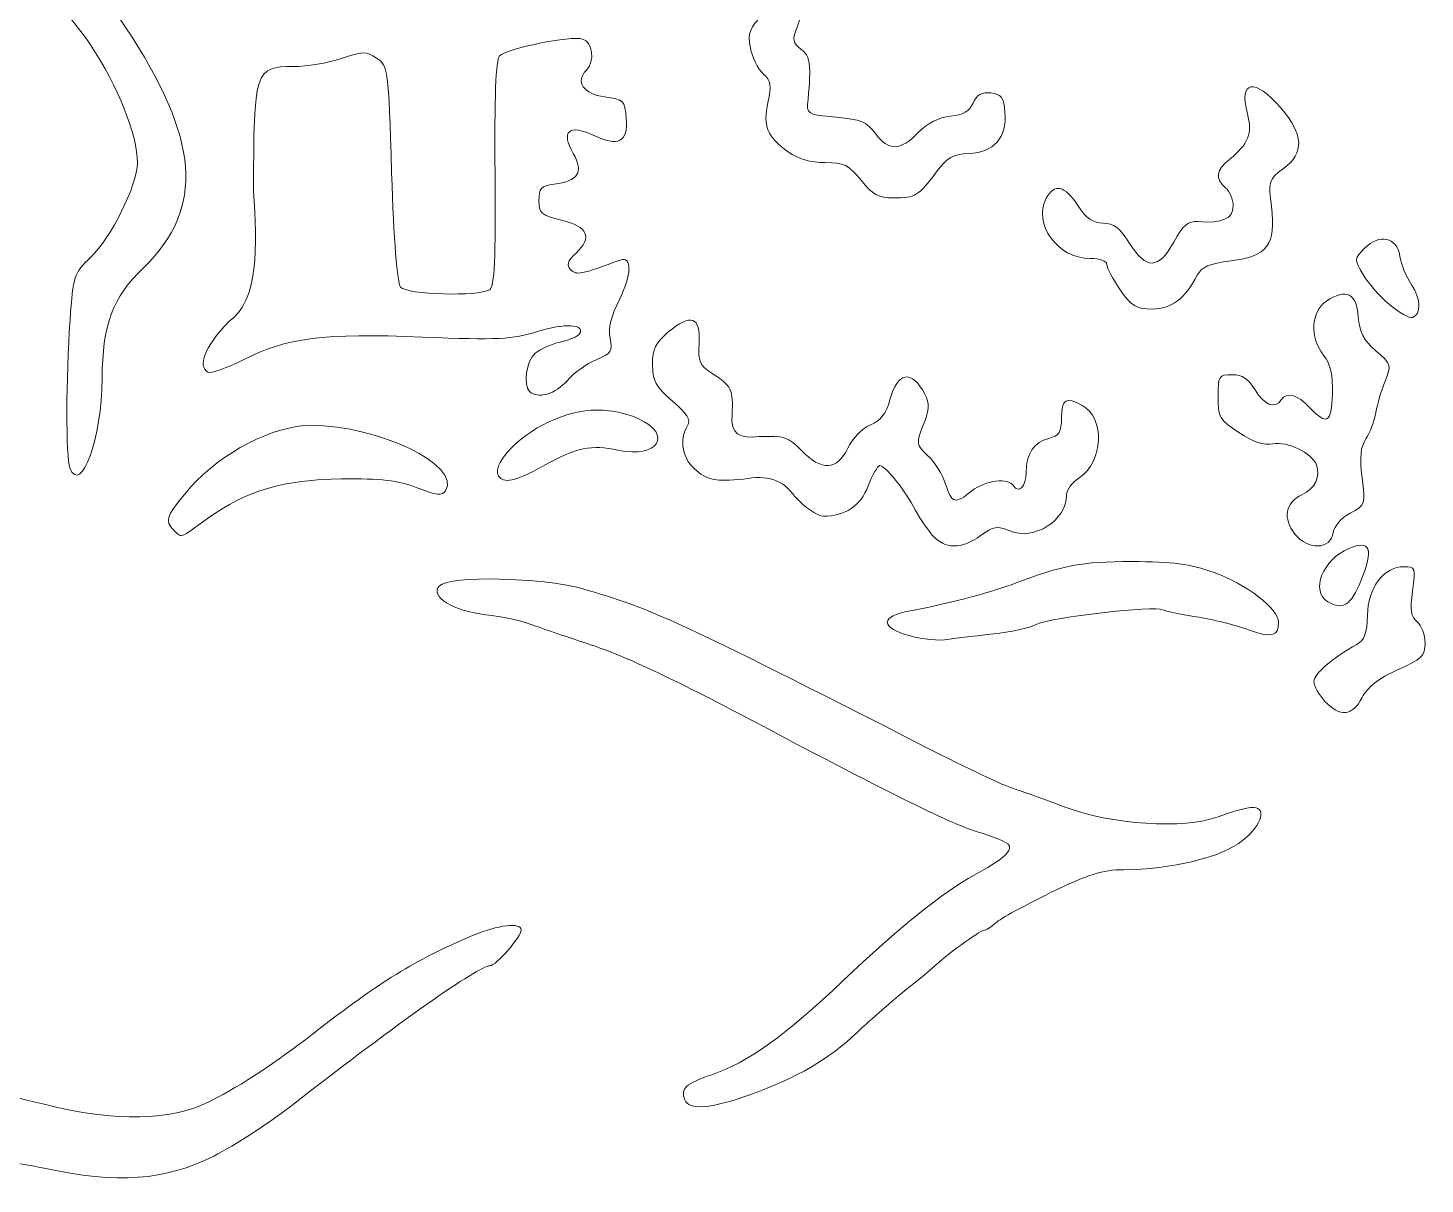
# Model space of a CAD drawing. Header units: millimetres. Extents: x -6423 to -1759, y 6 to 2012.
# Drawn here: x -5635.9 to -5499.6, y 81.1 to 193.8 of the extents above; entities that cross this region are included whole.
import ezdxf

# ---------------------------------------------------------------- set-up
doc = ezdxf.new("R2010")
doc.units = ezdxf.units.MM
doc.header["$MEASUREMENT"] = 0
doc.layers.add('layer 1', color=7, linetype='Continuous')

msp = doc.modelspace()

# ---------------------------------------------------------------- linework, layer by layer
at = {"layer": 'layer 1', "color": 177, "lineweight": 9}
for points, knots in [([(-5628.626, 159.6276), (-5628.6367, 153.9034), (-5630.7162, 148.1812), (-5631.779, 150.951), (-5631.779, 150.951), (-5632.1722, 151.9748), (-5632.1605, 159.6882), (-5631.7581, 165.3618), (-5631.7581, 165.3618), (-5631.4507, 169.6914), (-5631.3703, 169.935), (-5629.7402, 171.4682), (-5629.7402, 171.4682), (-5627.777, 173.3149), (-5625.1859, 178.5336), (-5625.1859, 180.6411), (-5625.1859, 180.6411), (-5625.1859, 183.3833), (-5627.075, 188.1394), (-5629.7629, 192.1648), (-5629.7629, 192.1648), (-5631.4245, 194.6528), (-5635.2894, 199.0402), (-5639.8274, 203.5903), (-5639.8274, 203.5903), (-5647.1403, 210.9226), (-5647.2027, 211.0038), (-5648.3222, 214.6673), (-5648.3222, 214.6673), (-5649.803, 219.5117), (-5653.3399, 226.828), (-5656.3536, 231.2803), (-5656.3536, 231.2803), (-5658.8139, 234.9151), (-5659.0518, 236.3274), (-5657.203, 236.3274), (-5657.203, 236.3274), (-5655.1596, 236.3274), (-5649.6328, 229.8814), (-5646.6503, 224.0196), (-5646.6503, 224.0196), (-5645.4645, 221.6898), (-5642.4168, 213.2), (-5642.4168, 212.2279), (-5642.4168, 212.2279), (-5642.4168, 211.7986), (-5640.1947, 209.2359), (-5637.4792, 206.5331), (-5637.4792, 206.5331), (-5633.5026, 202.5757), (-5632.4501, 201.7628), (-5632.0711, 202.3577), (-5632.0711, 202.3577), (-5631.8123, 202.7639), (-5631.5975, 203.3609), (-5631.5933, 203.6842), (-5631.5933, 203.6842), (-5631.5844, 204.3925), (-5628.8167, 210.3047), (-5626.5319, 214.4971), (-5626.5319, 214.4971), (-5624.6711, 217.9125), (-5621.3203, 222.4995), (-5618.9635, 224.8577), (-5618.9635, 224.8577), (-5617.8287, 225.9935), (-5617.2254, 227.219), (-5616.8056, 229.2401), (-5616.8056, 229.2401), (-5616.4851, 230.7833), (-5615.5811, 234.043), (-5614.7966, 236.4841), (-5614.7966, 236.4841), (-5614.0121, 238.9253), (-5613.3701, 241.2119), (-5613.3701, 241.5657), (-5613.3701, 241.5657), (-5613.3701, 241.9195), (-5612.9482, 243.1564), (-5612.4324, 244.3142), (-5612.4324, 244.3142), (-5611.9169, 245.4724), (-5611.1157, 247.4168), (-5610.6524, 248.6353), (-5610.6524, 248.6353), (-5607.6203, 256.6078), (-5605.1579, 260.4507), (-5603.0826, 260.4507), (-5603.0826, 260.4507), (-5601.1937, 260.4507), (-5600.3022, 259.278), (-5599.339, 255.5277), (-5599.339, 255.5277), (-5598.8873, 253.7675), (-5598.229, 251.9953), (-5597.8766, 251.5891), (-5597.8766, 251.5891), (-5597.5242, 251.1831), (-5596.6482, 249.6779), (-5595.93, 248.2446), (-5595.93, 248.2446), (-5594.7318, 245.8538), (-5593.3417, 243.8242), (-5585.9552, 233.6796), (-5585.9552, 233.6796), (-5583.3871, 230.1526), (-5578.1453, 222.4385), (-5575.2096, 217.8657), (-5575.2096, 217.8657), (-5574.3404, 216.5118), (-5572.3527, 212.9671), (-5570.7921, 209.9885), (-5570.7921, 209.9885), (-5570.4844, 209.4011), (-5570.1979, 208.8594), (-5569.9314, 208.3609), (-5569.9314, 208.3609), (-5570.0253, 208.5251), (-5569.1702, 207.3414), (-5570.4252, 206.3629), (-5570.4252, 206.3629), (-5571.5376, 205.4954), (-5572.4051, 206.4781), (-5572.5377, 206.7043), (-5572.5377, 206.7043), (-5573.5988, 208.5176), (-5575.272, 211.3143), (-5577.7036, 215.3494), (-5577.7036, 215.3494), (-5578.5013, 216.6731), (-5579.708, 218.4183), (-5580.3848, 219.2277), (-5580.3848, 219.2277), (-5581.0619, 220.037), (-5582.8341, 222.6579), (-5584.3234, 225.0516), (-5584.3234, 225.0516), (-5585.8127, 227.4452), (-5588.8037, 231.9886), (-5590.9697, 235.148), (-5590.9697, 235.148), (-5593.1358, 238.307), (-5595.2139, 241.471), (-5595.5872, 242.179), (-5595.5872, 242.179), (-5595.9608, 242.8869), (-5596.695, 243.9384), (-5597.2186, 244.5159), (-5597.2186, 244.5159), (-5597.7426, 245.093), (-5598.6902, 246.8429), (-5599.3248, 248.4041), (-5599.3248, 248.4041), (-5600.7017, 251.7922), (-5602.6366, 254.1713), (-5603.687, 253.7682), (-5603.687, 253.7682), (-5604.0954, 253.6115), (-5605.0246, 252.0049), (-5605.752, 250.1976), (-5605.752, 250.1976), (-5606.4795, 248.3907), (-5607.297, 246.3583), (-5607.5682, 245.6815), (-5607.5682, 245.6815), (-5609.1706, 241.6837), (-5612.2147, 231.2367), (-5613.5814, 225.0445), (-5613.5814, 225.0445), (-5614.0312, 223.0071), (-5614.7261, 221.7592), (-5616.5234, 219.763), (-5616.5234, 219.763), (-5619.3024, 216.6759), (-5621.7393, 213.3879), (-5621.7393, 212.7249), (-5621.7393, 212.7249), (-5621.7393, 212.4654), (-5622.0219, 212.0758), (-5622.3672, 211.8592), (-5622.3672, 211.8592), (-5623.2456, 211.3083), (-5627.1637, 203.3141), (-5627.1587, 202.0826), (-5627.1587, 202.0826), (-5627.1587, 201.5249), (-5627.4799, 200.639), (-5627.8777, 200.1133), (-5627.8777, 200.1133), (-5629.0309, 198.5882), (-5628.7756, 197.537), (-5626.3724, 193.9225), (-5626.3724, 193.9225), (-5619.1142, 183.0043), (-5618.5941, 176.2502), (-5624.568, 170.4806), (-5624.568, 170.4806), (-5627.627, 167.5261), (-5628.6161, 164.8811), (-5628.626, 159.6276)], [0, 0, 0, 0, 0.01960784, 0.01960784, 0.01960784, 0.01960784, 0.03921569, 0.03921569, 0.03921569, 0.03921569, 0.05882353, 0.05882353, 0.05882353, 0.05882353, 0.07843137, 0.07843137, 0.07843137, 0.07843137, 0.09803922, 0.09803922, 0.09803922, 0.09803922, 0.11764706, 0.11764706, 0.11764706, 0.11764706, 0.1372549, 0.1372549, 0.1372549, 0.1372549, 0.15686275, 0.15686275, 0.15686275, 0.15686275, 0.17647059, 0.17647059, 0.17647059, 0.17647059, 0.19607843, 0.19607843, 0.19607843, 0.19607843, 0.21568627, 0.21568627, 0.21568627, 0.21568627, 0.23529412, 0.23529412, 0.23529412, 0.23529412, 0.25490196, 0.25490196, 0.25490196, 0.25490196, 0.2745098, 0.2745098, 0.2745098, 0.2745098, 0.29411765, 0.29411765, 0.29411765, 0.29411765, 0.31372549, 0.31372549, 0.31372549, 0.31372549, 0.33333333, 0.33333333, 0.33333333, 0.33333333, 0.35294118, 0.35294118, 0.35294118, 0.35294118, 0.37254902, 0.37254902, 0.37254902, 0.37254902, 0.39215686, 0.39215686, 0.39215686, 0.39215686, 0.41176471, 0.41176471, 0.41176471, 0.41176471, 0.43137255, 0.43137255, 0.43137255, 0.43137255, 0.45098039, 0.45098039, 0.45098039, 0.45098039, 0.47058824, 0.47058824, 0.47058824, 0.47058824, 0.49019608, 0.49019608, 0.49019608, 0.49019608, 0.50980392, 0.50980392, 0.50980392, 0.50980392, 0.52941176, 0.52941176, 0.52941176, 0.52941176, 0.54901961, 0.54901961, 0.54901961, 0.54901961, 0.56862745, 0.56862745, 0.56862745, 0.56862745, 0.58823529, 0.58823529, 0.58823529, 0.58823529, 0.60784314, 0.60784314, 0.60784314, 0.60784314, 0.62745098, 0.62745098, 0.62745098, 0.62745098, 0.64705882, 0.64705882, 0.64705882, 0.64705882, 0.66666667, 0.66666667, 0.66666667, 0.66666667, 0.68627451, 0.68627451, 0.68627451, 0.68627451, 0.70588235, 0.70588235, 0.70588235, 0.70588235, 0.7254902, 0.7254902, 0.7254902, 0.7254902, 0.74509804, 0.74509804, 0.74509804, 0.74509804, 0.76470588, 0.76470588, 0.76470588, 0.76470588, 0.78431373, 0.78431373, 0.78431373, 0.78431373, 0.80392157, 0.80392157, 0.80392157, 0.80392157, 0.82352941, 0.82352941, 0.82352941, 0.82352941, 0.84313725, 0.84313725, 0.84313725, 0.84313725, 0.8627451, 0.8627451, 0.8627451, 0.8627451, 0.88235294, 0.88235294, 0.88235294, 0.88235294, 0.90196078, 0.90196078, 0.90196078, 0.90196078, 0.92156863, 0.92156863, 0.92156863, 0.92156863, 0.94117647, 0.94117647, 0.94117647, 0.94117647, 0.96078431, 0.96078431, 0.96078431, 0.96078431, 1, 1, 1, 1]), ([(-5551.4405, 177.2574), (-5552.9408, 177.251), (-5553.5105, 177.5562), (-5554.6407, 178.9728), (-5554.6407, 178.9728), (-5555.8325, 180.4667), (-5556.2998, 180.6957), (-5558.1549, 180.6957), (-5558.1549, 180.6957), (-5559.529, 180.6957), (-5560.8059, 181.0602), (-5561.7252, 181.7146), (-5561.7252, 181.7146), (-5563.7859, 183.1823), (-5564.2277, 184.26), (-5563.7108, 186.56), (-5563.7108, 186.56), (-5563.3407, 188.2071), (-5563.418, 188.6591), (-5564.1869, 189.355), (-5564.1869, 189.355), (-5564.6914, 189.8116), (-5565.2469, 190.9464), (-5565.4213, 191.8766), (-5565.4213, 191.8766), (-5565.6964, 193.3425), (-5565.5202, 193.7938), (-5564.1036, 195.2554), (-5564.1036, 195.2554), (-5561.4947, 197.9472), (-5559.624, 197.2176), (-5560.8446, 193.9845), (-5560.8446, 193.9845), (-5561.3572, 192.6267), (-5561.3139, 192.3463), (-5560.4993, 191.7511), (-5560.4993, 191.7511), (-5559.5949, 191.0896), (-5559.474, 190.2335), (-5559.808, 186.8497), (-5559.808, 186.8497), (-5559.9526, 185.3855), (-5559.9296, 185.3706), (-5557.0769, 185.1172), (-5557.0769, 185.1172), (-5554.6648, 184.9027), (-5554.0408, 184.6439), (-5553.2201, 183.5169), (-5553.2201, 183.5169), (-5551.9631, 181.7912), (-5550.8198, 181.817), (-5549.0586, 183.6119), (-5549.0586, 183.6119), (-5548.1496, 184.5379), (-5547.0318, 185.1087), (-5545.9229, 185.2122), (-5545.9229, 185.2122), (-5544.6885, 185.3274), (-5544.0603, 185.6929), (-5543.7076, 186.5005), (-5543.7076, 186.5005), (-5543.3513, 187.3169), (-5542.8756, 187.5888), (-5541.9843, 187.4853), (-5541.9843, 187.4853), (-5540.9612, 187.3662), (-5540.7287, 187.0453), (-5540.606, 185.5809), (-5540.606, 185.5809), (-5540.4004, 183.1319), (-5541.683, 181.671), (-5544.1135, 181.5848), (-5544.1135, 181.5848), (-5545.6638, 181.5299), (-5546.2289, 181.2062), (-5547.3108, 179.7531), (-5547.3108, 179.7531), (-5549.0483, 177.4201), (-5549.3028, 177.2662), (-5551.4405, 177.2574)], [0, 0, 0, 0, 0.04761905, 0.04761905, 0.04761905, 0.04761905, 0.0952381, 0.0952381, 0.0952381, 0.0952381, 0.14285714, 0.14285714, 0.14285714, 0.14285714, 0.19047619, 0.19047619, 0.19047619, 0.19047619, 0.23809524, 0.23809524, 0.23809524, 0.23809524, 0.28571429, 0.28571429, 0.28571429, 0.28571429, 0.33333333, 0.33333333, 0.33333333, 0.33333333, 0.38095238, 0.38095238, 0.38095238, 0.38095238, 0.42857143, 0.42857143, 0.42857143, 0.42857143, 0.47619048, 0.47619048, 0.47619048, 0.47619048, 0.52380952, 0.52380952, 0.52380952, 0.52380952, 0.57142857, 0.57142857, 0.57142857, 0.57142857, 0.61904762, 0.61904762, 0.61904762, 0.61904762, 0.66666667, 0.66666667, 0.66666667, 0.66666667, 0.71428571, 0.71428571, 0.71428571, 0.71428571, 0.76190476, 0.76190476, 0.76190476, 0.76190476, 0.80952381, 0.80952381, 0.80952381, 0.80952381, 0.85714286, 0.85714286, 0.85714286, 0.85714286, 0.9047619, 0.9047619, 0.9047619, 0.9047619, 1, 1, 1, 1]), ([(-5583.2871, 159.434), (-5584.3865, 158.1433), (-5586.1934, 157.6218), (-5586.9492, 158.3776), (-5586.9492, 158.3776), (-5587.5955, 159.0239), (-5587.2615, 161.3573), (-5586.416, 162.1031), (-5586.416, 162.1031), (-5585.9421, 162.5211), (-5584.837, 163.0153), (-5583.96, 163.2018), (-5583.96, 163.2018), (-5583.0829, 163.3882), (-5582.2381, 163.7467), (-5582.0825, 163.9987), (-5582.0825, 163.9987), (-5581.4954, 164.9488), (-5583.5459, 165.0566), (-5586.2136, 164.2157), (-5586.2136, 164.2157), (-5588.6229, 163.456), (-5590.0692, 163.3879), (-5597.3792, 163.6906), (-5597.3792, 163.6906), (-5607.0669, 164.0916), (-5610.6003, 163.6392), (-5614.9554, 161.4409), (-5614.9554, 161.4409), (-5616.5419, 160.6401), (-5618.0528, 160.1161), (-5618.3126, 160.2771), (-5618.3126, 160.2771), (-5619.3489, 160.9173), (-5618.6675, 162.6002), (-5616.3238, 165.1881), (-5616.3238, 165.1881), (-5613.2758, 167.1918), (-5613.5654, 172.5952), (-5613.8625, 177.8838), (-5613.8625, 177.8838), (-5613.8625, 189.679), (-5613.7441, 190.0498), (-5609.9838, 190.0498), (-5609.9838, 190.0498), (-5608.6934, 190.0498), (-5606.5965, 190.4047), (-5605.3241, 190.8382), (-5605.3241, 190.8382), (-5603.2492, 191.5451), (-5602.8933, 191.5494), (-5601.8698, 190.879), (-5601.8698, 190.879), (-5600.7549, 190.1484), (-5600.7215, 189.8956), (-5600.4035, 179.6797), (-5600.4035, 179.6797), (-5600.2001, 173.144), (-5599.8711, 168.9785), (-5599.5251, 168.562), (-5599.5251, 168.562), (-5598.9118, 167.8228), (-5591.9283, 167.6147), (-5590.8442, 168.3032), (-5590.8442, 168.3032), (-5590.3734, 168.602), (-5590.2493, 171.3051), (-5590.3234, 179.6226), (-5590.3234, 179.6226), (-5590.389, 186.9989), (-5590.2458, 190.7248), (-5589.8821, 191.0882), (-5589.8821, 191.0882), (-5589.1479, 191.8227), (-5582.9089, 193.0897), (-5581.7847, 192.7331), (-5581.7847, 192.7331), (-5580.7808, 192.4144), (-5580.5556, 190.5685), (-5581.4157, 189.7084), (-5581.4157, 189.7084), (-5582.5306, 188.5935), (-5581.6876, 187.3524), (-5579.6417, 187.096), (-5579.6417, 187.096), (-5577.7777, 186.8624), (-5577.6696, 186.755), (-5577.5242, 184.9998), (-5577.5242, 184.9998), (-5577.3328, 182.6824), (-5578.2978, 182.1918), (-5580.7481, 183.3602), (-5580.7481, 183.3602), (-5583.1131, 184.4879), (-5583.9352, 183.736), (-5582.6962, 181.5774), (-5582.6962, 181.5774), (-5581.6507, 179.7559), (-5582.1871, 178.9009), (-5584.5697, 178.5903), (-5584.5697, 178.5903), (-5585.8176, 178.4276), (-5586.0466, 178.1816), (-5586.0466, 177.0039), (-5586.0466, 177.0039), (-5586.0466, 175.7596), (-5585.8091, 175.5525), (-5583.8356, 175.0761), (-5583.8356, 175.0761), (-5581.259, 174.4535), (-5580.7917, 173.3957), (-5582.4225, 171.8763), (-5582.4225, 171.8763), (-5583.2818, 171.0758), (-5583.3985, 170.712), (-5582.9418, 170.2558), (-5582.9418, 170.2558), (-5582.3714, 169.6854), (-5581.956, 169.7659), (-5578.1099, 171.1935), (-5578.1099, 171.1935), (-5576.9645, 171.6189), (-5576.9939, 169.724), (-5578.1684, 167.4059), (-5578.1684, 167.4059), (-5579.0079, 165.7489), (-5579.2986, 164.5556), (-5579.1018, 163.5726), (-5579.1018, 163.5726), (-5578.8487, 162.3063), (-5579.0022, 162.0705), (-5580.4624, 161.482), (-5580.4624, 161.482), (-5581.3675, 161.1173), (-5582.6387, 160.1955), (-5583.2871, 159.434)], [0, 0, 0, 0, 0.02857143, 0.02857143, 0.02857143, 0.02857143, 0.05714286, 0.05714286, 0.05714286, 0.05714286, 0.08571429, 0.08571429, 0.08571429, 0.08571429, 0.11428571, 0.11428571, 0.11428571, 0.11428571, 0.14285714, 0.14285714, 0.14285714, 0.14285714, 0.17142857, 0.17142857, 0.17142857, 0.17142857, 0.2, 0.2, 0.2, 0.2, 0.22857143, 0.22857143, 0.22857143, 0.22857143, 0.25714286, 0.25714286, 0.25714286, 0.25714286, 0.28571429, 0.28571429, 0.28571429, 0.28571429, 0.31428571, 0.31428571, 0.31428571, 0.31428571, 0.34285714, 0.34285714, 0.34285714, 0.34285714, 0.37142857, 0.37142857, 0.37142857, 0.37142857, 0.4, 0.4, 0.4, 0.4, 0.42857143, 0.42857143, 0.42857143, 0.42857143, 0.45714286, 0.45714286, 0.45714286, 0.45714286, 0.48571429, 0.48571429, 0.48571429, 0.48571429, 0.51428571, 0.51428571, 0.51428571, 0.51428571, 0.54285714, 0.54285714, 0.54285714, 0.54285714, 0.57142857, 0.57142857, 0.57142857, 0.57142857, 0.6, 0.6, 0.6, 0.6, 0.62857143, 0.62857143, 0.62857143, 0.62857143, 0.65714286, 0.65714286, 0.65714286, 0.65714286, 0.68571429, 0.68571429, 0.68571429, 0.68571429, 0.71428571, 0.71428571, 0.71428571, 0.71428571, 0.74285714, 0.74285714, 0.74285714, 0.74285714, 0.77142857, 0.77142857, 0.77142857, 0.77142857, 0.8, 0.8, 0.8, 0.8, 0.82857143, 0.82857143, 0.82857143, 0.82857143, 0.85714286, 0.85714286, 0.85714286, 0.85714286, 0.88571429, 0.88571429, 0.88571429, 0.88571429, 0.91428571, 0.91428571, 0.91428571, 0.91428571, 0.94285714, 0.94285714, 0.94285714, 0.94285714, 1, 1, 1, 1]), ([(-5526.2494, 166.4189), (-5527.7972, 166.4189), (-5528.2577, 166.6955), (-5529.3635, 168.2915), (-5529.3635, 168.2915), (-5530.0774, 169.3213), (-5530.6613, 170.4292), (-5530.6613, 170.7528), (-5530.6613, 170.7528), (-5530.6613, 171.0935), (-5531.3604, 171.342), (-5532.3179, 171.342), (-5532.3179, 171.342), (-5535.449, 171.342), (-5537.9135, 174.7375), (-5536.5845, 177.2208), (-5536.5845, 177.2208), (-5535.7925, 178.7006), (-5534.7584, 178.4652), (-5533.4967, 176.5175), (-5533.4967, 176.5175), (-5532.6756, 175.2498), (-5532.0318, 174.7988), (-5531.0367, 174.7942), (-5531.0367, 174.7942), (-5530.003, 174.7893), (-5529.3993, 174.3295), (-5528.446, 172.8189), (-5528.446, 172.8189), (-5526.8096, 170.2267), (-5525.6478, 170.26), (-5524.1547, 172.9419), (-5524.1547, 172.9419), (-5523.2326, 174.5978), (-5522.737, 175.014), (-5521.7791, 174.9364), (-5521.7791, 174.9364), (-5519.4439, 174.7478), (-5518.3535, 175.2331), (-5518.3535, 176.4604), (-5518.3535, 176.4604), (-5518.3535, 177.0989), (-5518.6856, 177.8972), (-5519.0919, 178.2344), (-5519.0919, 178.2344), (-5520.137, 179.1015), (-5520.0094, 179.991), (-5518.6917, 181.0293), (-5518.6917, 181.0293), (-5516.8957, 182.4449), (-5516.4476, 183.5921), (-5516.9624, 185.4557), (-5516.9624, 185.4557), (-5517.8593, 188.7045), (-5516.2505, 188.9852), (-5513.7147, 186.0226), (-5513.7147, 186.0226), (-5511.4646, 183.3939), (-5511.3867, 181.6366), (-5513.452, 180.1097), (-5513.452, 180.1097), (-5514.8864, 179.0494), (-5514.9371, 178.8892), (-5514.6262, 176.4026), (-5514.6262, 176.4026), (-5514.1625, 172.6906), (-5515.0023, 171.5664), (-5518.5733, 171.1204), (-5518.5733, 171.1204), (-5520.6844, 170.8567), (-5521.4373, 170.533), (-5521.8628, 169.7063), (-5521.8628, 169.7063), (-5523.034, 167.4325), (-5524.3861, 166.4189), (-5526.2494, 166.4189)], [0, 0, 0, 0, 0.05, 0.05, 0.05, 0.05, 0.1, 0.1, 0.1, 0.1, 0.15, 0.15, 0.15, 0.15, 0.2, 0.2, 0.2, 0.2, 0.25, 0.25, 0.25, 0.25, 0.3, 0.3, 0.3, 0.3, 0.35, 0.35, 0.35, 0.35, 0.4, 0.4, 0.4, 0.4, 0.45, 0.45, 0.45, 0.45, 0.5, 0.5, 0.5, 0.5, 0.55, 0.55, 0.55, 0.55, 0.6, 0.6, 0.6, 0.6, 0.65, 0.65, 0.65, 0.65, 0.7, 0.7, 0.7, 0.7, 0.75, 0.75, 0.75, 0.75, 0.8, 0.8, 0.8, 0.8, 0.85, 0.85, 0.85, 0.85, 0.9, 0.9, 0.9, 0.9, 1, 1, 1, 1]), ([(-5500.884, 165.5954), (-5501.1591, 165.504), (-5502.1559, 166.0701), (-5503.0993, 166.8539), (-5503.0993, 166.8539), (-5504.043, 167.6377), (-5505.2104, 168.9604), (-5505.6939, 169.7932), (-5505.6939, 169.7932), (-5506.5508, 171.2686), (-5506.5469, 171.3331), (-5505.5404, 172.3392), (-5505.5404, 172.3392), (-5504.0699, 173.8097), (-5502.4172, 173.4482), (-5502.107, 171.588), (-5502.107, 171.588), (-5501.9716, 170.7759), (-5501.4547, 169.5127), (-5500.9584, 168.7814), (-5500.9584, 168.7814), (-5500.0324, 167.4165), (-5499.9966, 165.8907), (-5500.884, 165.5954)], [0, 0, 0, 0, 0.14285714, 0.14285714, 0.14285714, 0.14285714, 0.28571429, 0.28571429, 0.28571429, 0.28571429, 0.42857143, 0.42857143, 0.42857143, 0.42857143, 0.57142857, 0.57142857, 0.57142857, 0.57142857, 0.71428571, 0.71428571, 0.71428571, 0.71428571, 1, 1, 1, 1]), ([(-5508.5952, 144.6393), (-5508.8338, 142.9582), (-5511.0662, 142.8689), (-5512.341, 144.4894), (-5512.341, 144.4894), (-5513.5417, 146.0162), (-5513.2581, 147.586), (-5511.6483, 148.3195), (-5511.6483, 148.3195), (-5510.3954, 148.8902), (-5509.8031, 150.1126), (-5510.2345, 151.2367), (-5510.2345, 151.2367), (-5510.6791, 152.3949), (-5513.0762, 153.5496), (-5514.479, 153.2815), (-5514.479, 153.2815), (-5515.3671, 153.1117), (-5516.4108, 153.4556), (-5517.8018, 154.3763), (-5517.8018, 154.3763), (-5519.6637, 155.6085), (-5519.8303, 155.8953), (-5519.8303, 157.8685), (-5519.8303, 157.8685), (-5519.8303, 159.8924), (-5519.7499, 160.0186), (-5518.4595, 160.0186), (-5518.4595, 160.0186), (-5517.4587, 160.0186), (-5516.8535, 159.6202), (-5516.2165, 158.5417), (-5516.2165, 158.5417), (-5515.3416, 157.061), (-5514.2458, 156.6359), (-5513.6764, 157.5573), (-5513.6764, 157.5573), (-5513.1642, 158.3858), (-5512.1141, 158.11), (-5510.8974, 156.827), (-5510.8974, 156.827), (-5509.1972, 155.0346), (-5508.7622, 155.2941), (-5508.6754, 158.1525), (-5508.6754, 158.1525), (-5508.6183, 160.0172), (-5508.8533, 161.0417), (-5509.5368, 161.9107), (-5509.5368, 161.9107), (-5510.9031, 163.6477), (-5510.7741, 166.2013), (-5509.2699, 167.1868), (-5509.2699, 167.1868), (-5507.3406, 168.4506), (-5506.3136, 167.9525), (-5506.1541, 165.6762), (-5506.1541, 165.6762), (-5506.0492, 164.1753), (-5505.6457, 163.3907), (-5504.4471, 162.3548), (-5504.4471, 162.3548), (-5502.9408, 161.0538), (-5502.904, 160.9343), (-5503.5332, 159.4011), (-5503.5332, 159.4011), (-5503.8937, 158.5223), (-5504.3067, 157.1386), (-5504.4507, 156.3264), (-5504.4507, 156.3264), (-5504.595, 155.5139), (-5505.0299, 154.3631), (-5505.4178, 153.769), (-5505.4178, 153.769), (-5505.9347, 152.977), (-5506.0332, 151.9681), (-5505.7865, 149.9928), (-5505.7865, 149.9928), (-5505.4568, 147.3534), (-5505.4805, 147.2815), (-5506.9436, 146.525), (-5506.9436, 146.525), (-5507.8097, 146.0769), (-5508.5038, 145.2845), (-5508.5952, 144.6393)], [0, 0, 0, 0, 0.04545455, 0.04545455, 0.04545455, 0.04545455, 0.09090909, 0.09090909, 0.09090909, 0.09090909, 0.13636364, 0.13636364, 0.13636364, 0.13636364, 0.18181818, 0.18181818, 0.18181818, 0.18181818, 0.22727273, 0.22727273, 0.22727273, 0.22727273, 0.27272727, 0.27272727, 0.27272727, 0.27272727, 0.31818182, 0.31818182, 0.31818182, 0.31818182, 0.36363636, 0.36363636, 0.36363636, 0.36363636, 0.40909091, 0.40909091, 0.40909091, 0.40909091, 0.45454545, 0.45454545, 0.45454545, 0.45454545, 0.5, 0.5, 0.5, 0.5, 0.54545455, 0.54545455, 0.54545455, 0.54545455, 0.59090909, 0.59090909, 0.59090909, 0.59090909, 0.63636364, 0.63636364, 0.63636364, 0.63636364, 0.68181818, 0.68181818, 0.68181818, 0.68181818, 0.72727273, 0.72727273, 0.72727273, 0.72727273, 0.77272727, 0.77272727, 0.77272727, 0.77272727, 0.81818182, 0.81818182, 0.81818182, 0.81818182, 0.86363636, 0.86363636, 0.86363636, 0.86363636, 0.90909091, 0.90909091, 0.90909091, 0.90909091, 1, 1, 1, 1]), ([(-5542.9777, 144.3362), (-5544.8172, 142.9763), (-5546.4901, 142.9944), (-5547.6898, 144.3876), (-5547.6898, 144.3876), (-5548.2145, 144.997), (-5549.0603, 146.2708), (-5549.5698, 147.2184), (-5549.5698, 147.2184), (-5550.5681, 149.0756), (-5552.2889, 151.157), (-5552.8266, 151.157), (-5552.8266, 151.157), (-5553.0092, 151.157), (-5553.5059, 150.2725), (-5553.9306, 149.1912), (-5553.9306, 149.1912), (-5554.707, 147.2152), (-5556.1633, 146.2339), (-5558.3198, 146.2339), (-5558.3198, 146.2339), (-5558.8749, 146.2339), (-5560.1345, 147.1039), (-5561.1186, 148.1674), (-5561.1186, 148.1674), (-5562.1609, 149.7326), (-5563.815, 150.304), (-5566.108, 149.8378), (-5566.108, 149.8378), (-5568.888, 149.6095), (-5569.4857, 149.7159), (-5570.6616, 150.6479), (-5570.6616, 150.6479), (-5572.057, 151.7536), (-5572.4388, 153.6641), (-5571.5465, 155.0746), (-5571.5465, 155.0746), (-5571.2097, 155.6075), (-5571.5926, 156.2201), (-5573.0312, 157.4516), (-5573.0312, 157.4516), (-5574.6619, 158.8473), (-5574.9696, 159.4103), (-5574.9696, 160.9978), (-5574.9696, 160.9978), (-5574.9696, 162.5084), (-5574.6616, 163.1443), (-5573.4272, 164.1831), (-5573.4272, 164.1831), (-5571.2335, 166.0286), (-5570.2593, 165.6755), (-5570.4227, 163.0933), (-5570.4227, 163.0933), (-5570.5354, 161.3126), (-5570.3695, 160.9187), (-5569.1919, 160.1693), (-5569.1919, 160.1693), (-5567.2601, 158.9395), (-5567.0793, 158.5651), (-5567.2165, 156.08), (-5567.2165, 156.08), (-5567.4225, 154.3029), (-5566.4231, 153.7293), (-5564.5967, 153.9845), (-5564.5967, 153.9845), (-5562.1183, 154.0927), (-5561.7192, 153.9626), (-5560.4429, 152.6307), (-5560.4429, 152.6307), (-5558.5126, 150.6156), (-5556.9599, 150.6919), (-5555.9293, 152.8526), (-5555.9293, 152.8526), (-5555.477, 153.8013), (-5554.506, 154.8031), (-5553.7253, 155.1264), (-5553.7253, 155.1264), (-5552.7253, 155.5408), (-5552.1875, 156.2321), (-5551.8287, 157.5647), (-5551.8287, 157.5647), (-5551.086, 160.3232), (-5549.696, 160.555), (-5548.4204, 158.1337), (-5548.4204, 158.1337), (-5547.9302, 157.2038), (-5547.9575, 156.6345), (-5548.5647, 155.1165), (-5548.5647, 155.1165), (-5549.2879, 153.3099), (-5549.2727, 153.2071), (-5548.1248, 152.129), (-5548.1248, 152.129), (-5547.4711, 151.5147), (-5546.6912, 150.2693), (-5546.3916, 149.3614), (-5546.3916, 149.3614), (-5545.7567, 147.4382), (-5545.5018, 147.3722), (-5543.8193, 148.6956), (-5543.8193, 148.6956), (-5542.486, 149.7443), (-5540.2763, 150.0084), (-5539.764, 149.1799), (-5539.764, 149.1799), (-5539.2649, 148.3723), (-5538.5382, 149.143), (-5538.5382, 150.4799), (-5538.5382, 150.4799), (-5538.5382, 152.2733), (-5537.754, 153.4616), (-5536.3359, 153.8176), (-5536.3359, 153.8176), (-5535.3036, 154.0767), (-5535.092, 154.4213), (-5535.092, 155.8432), (-5535.092, 155.8432), (-5535.092, 157.6463), (-5534.6715, 157.8937), (-5533.067, 157.0347), (-5533.067, 157.0347), (-5530.8194, 155.8319), (-5531.0094, 151.5175), (-5533.3783, 149.9655), (-5533.3783, 149.9655), (-5534.0501, 149.5252), (-5534.5999, 148.7764), (-5534.5999, 148.3014), (-5534.5999, 148.3014), (-5534.5999, 145.812), (-5537.754, 143.8204), (-5540.1342, 144.8063), (-5540.1342, 144.8063), (-5541.3608, 145.3143), (-5541.7394, 145.2516), (-5542.9777, 144.3362)], [0, 0, 0, 0, 0.02857143, 0.02857143, 0.02857143, 0.02857143, 0.05714286, 0.05714286, 0.05714286, 0.05714286, 0.08571429, 0.08571429, 0.08571429, 0.08571429, 0.11428571, 0.11428571, 0.11428571, 0.11428571, 0.14285714, 0.14285714, 0.14285714, 0.14285714, 0.17142857, 0.17142857, 0.17142857, 0.17142857, 0.2, 0.2, 0.2, 0.2, 0.22857143, 0.22857143, 0.22857143, 0.22857143, 0.25714286, 0.25714286, 0.25714286, 0.25714286, 0.28571429, 0.28571429, 0.28571429, 0.28571429, 0.31428571, 0.31428571, 0.31428571, 0.31428571, 0.34285714, 0.34285714, 0.34285714, 0.34285714, 0.37142857, 0.37142857, 0.37142857, 0.37142857, 0.4, 0.4, 0.4, 0.4, 0.42857143, 0.42857143, 0.42857143, 0.42857143, 0.45714286, 0.45714286, 0.45714286, 0.45714286, 0.48571429, 0.48571429, 0.48571429, 0.48571429, 0.51428571, 0.51428571, 0.51428571, 0.51428571, 0.54285714, 0.54285714, 0.54285714, 0.54285714, 0.57142857, 0.57142857, 0.57142857, 0.57142857, 0.6, 0.6, 0.6, 0.6, 0.62857143, 0.62857143, 0.62857143, 0.62857143, 0.65714286, 0.65714286, 0.65714286, 0.65714286, 0.68571429, 0.68571429, 0.68571429, 0.68571429, 0.71428571, 0.71428571, 0.71428571, 0.71428571, 0.74285714, 0.74285714, 0.74285714, 0.74285714, 0.77142857, 0.77142857, 0.77142857, 0.77142857, 0.8, 0.8, 0.8, 0.8, 0.82857143, 0.82857143, 0.82857143, 0.82857143, 0.85714286, 0.85714286, 0.85714286, 0.85714286, 0.88571429, 0.88571429, 0.88571429, 0.88571429, 0.91428571, 0.91428571, 0.91428571, 0.91428571, 0.94285714, 0.94285714, 0.94285714, 0.94285714, 1, 1, 1, 1]), ([(-5585.6698, 151.1002), (-5588.3906, 149.601), (-5589.4861, 149.3649), (-5589.9845, 150.1714), (-5589.9845, 150.1714), (-5590.6024, 151.1708), (-5588.492, 153.6212), (-5585.7588, 155.0778), (-5585.7588, 155.0778), (-5582.4927, 156.8188), (-5579.3191, 157.0422), (-5576.3657, 155.7394), (-5576.3657, 155.7394), (-5572.8912, 154.2065), (-5574.4414, 151.7958), (-5578.3385, 152.6714), (-5578.3385, 152.6714), (-5580.8871, 153.244), (-5582.3484, 152.9309), (-5585.6698, 151.1002)], [0, 0, 0, 0, 0.16666667, 0.16666667, 0.16666667, 0.16666667, 0.33333333, 0.33333333, 0.33333333, 0.33333333, 0.5, 0.5, 0.5, 0.5, 0.66666667, 0.66666667, 0.66666667, 0.66666667, 1, 1, 1, 1]), ([(-5618.347, 145.996), (-5621.1165, 144.0065), (-5620.8754, 144.0898), (-5621.6411, 144.8552), (-5621.6411, 144.8552), (-5622.5816, 145.7961), (-5622.3686, 146.3406), (-5620.0015, 149.0466), (-5620.0015, 149.0466), (-5617.0467, 152.4243), (-5611.8506, 155.098), (-5608.2577, 155.0895), (-5608.2577, 155.0895), (-5601.6301, 155.0743), (-5593.62, 151.1779), (-5595.1448, 148.7112), (-5595.1448, 148.7112), (-5595.455, 148.2089), (-5596.0271, 148.2688), (-5597.9294, 149.0026), (-5597.9294, 149.0026), (-5599.7488, 149.7045), (-5601.5061, 149.9126), (-5605.2469, 149.869), (-5605.2469, 149.869), (-5610.9594, 149.8027), (-5614.5095, 148.753), (-5618.347, 145.996)], [0, 0, 0, 0, 0.125, 0.125, 0.125, 0.125, 0.25, 0.25, 0.25, 0.25, 0.375, 0.375, 0.375, 0.375, 0.5, 0.5, 0.5, 0.5, 0.625, 0.625, 0.625, 0.625, 0.75, 0.75, 0.75, 0.75, 1, 1, 1, 1]), ([(-5505.902, 139.9456), (-5506.8957, 137.5247), (-5507.6636, 137.0365), (-5509.1224, 137.8973), (-5509.1224, 137.8973), (-5510.8443, 138.9133), (-5509.6237, 142.0131), (-5507.0808, 143.0823), (-5507.0808, 143.0823), (-5504.9668, 143.9714), (-5504.6244, 143.0596), (-5505.902, 139.9456)], [0, 0, 0, 0, 0.25, 0.25, 0.25, 0.25, 0.5, 0.5, 0.5, 0.5, 1, 1, 1, 1]), ([(-5546.1693, 134.2104), (-5546.9815, 134.0781), (-5548.6431, 134.2366), (-5549.8615, 134.5631), (-5549.8615, 134.5631), (-5551.2119, 134.9251), (-5552.0769, 135.4391), (-5552.0769, 135.8798), (-5552.0769, 135.8798), (-5552.0769, 136.3495), (-5551.3012, 136.7416), (-5549.8615, 136.9996), (-5549.8615, 136.9996), (-5546.7706, 137.5537), (-5542.063, 138.7715), (-5540.0154, 139.5464), (-5540.0154, 139.5464), (-5534.9186, 141.4757), (-5533.1893, 141.8079), (-5528.2503, 141.8054), (-5528.2503, 141.8054), (-5524.2897, 141.8036), (-5522.4924, 141.57), (-5520.3079, 140.7734), (-5520.3079, 140.7734), (-5517.0177, 139.5737), (-5513.9225, 137.206), (-5513.9225, 135.8886), (-5513.9225, 135.8886), (-5513.9225, 134.4887), (-5514.6386, 134.3249), (-5516.967, 135.1924), (-5516.967, 135.1924), (-5518.1354, 135.6277), (-5520.3866, 136.185), (-5521.9687, 136.4314), (-5521.9687, 136.4314), (-5523.5513, 136.6774), (-5525.0204, 136.9865), (-5525.2338, 137.1184), (-5525.2338, 137.1184), (-5525.9361, 137.5527), (-5536.1555, 136.3718), (-5537.4842, 135.7029), (-5537.4842, 135.7029), (-5538.1992, 135.343), (-5540.1136, 134.9141), (-5541.7383, 134.7496), (-5541.7383, 134.7496), (-5543.363, 134.5854), (-5545.3568, 134.343), (-5546.1693, 134.2104)], [0, 0, 0, 0, 0.07142857, 0.07142857, 0.07142857, 0.07142857, 0.14285714, 0.14285714, 0.14285714, 0.14285714, 0.21428571, 0.21428571, 0.21428571, 0.21428571, 0.28571429, 0.28571429, 0.28571429, 0.28571429, 0.35714286, 0.35714286, 0.35714286, 0.35714286, 0.42857143, 0.42857143, 0.42857143, 0.42857143, 0.5, 0.5, 0.5, 0.5, 0.57142857, 0.57142857, 0.57142857, 0.57142857, 0.64285714, 0.64285714, 0.64285714, 0.64285714, 0.71428571, 0.71428571, 0.71428571, 0.71428571, 0.78571429, 0.78571429, 0.78571429, 0.78571429, 0.85714286, 0.85714286, 0.85714286, 0.85714286, 1, 1, 1, 1]), ([(-5565.4656, 89.8467), (-5569.2567, 88.4716), (-5571.427, 88.3014), (-5571.8287, 89.3479), (-5571.8287, 89.3479), (-5572.252, 90.4515), (-5571.7085, 90.9539), (-5569.1791, 91.7965), (-5569.1791, 91.7965), (-5565.7453, 92.9402), (-5561.9148, 95.6812), (-5556.3994, 100.9411), (-5556.3994, 100.9411), (-5551.0183, 106.0726), (-5546.5249, 109.6939), (-5543.62, 111.2403), (-5543.62, 111.2403), (-5540.9612, 112.6559), (-5539.8683, 113.5974), (-5540.221, 114.1685), (-5540.221, 114.1685), (-5540.3887, 114.4394), (-5541.7192, 115.008), (-5543.178, 115.4324), (-5543.178, 115.4324), (-5545.6393, 116.1478), (-5551.3817, 118.9746), (-5564.8771, 126.1148), (-5564.8771, 126.1148), (-5573.2978, 130.5699), (-5577.872, 132.7016), (-5581.616, 133.9144), (-5581.616, 133.9144), (-5583.5112, 134.5287), (-5585.8375, 135.3228), (-5586.7851, 135.6791), (-5586.7851, 135.6791), (-5587.7327, 136.0354), (-5589.7268, 136.4619), (-5591.2161, 136.6267), (-5591.2161, 136.6267), (-5594.418, 136.9812), (-5596.751, 138.4294), (-5595.7446, 139.438), (-5595.7446, 139.438), (-5594.7296, 140.4547), (-5585.7694, 140.2813), (-5581.862, 139.1692), (-5581.862, 139.1692), (-5575.0157, 137.2205), (-5572.6816, 136.1449), (-5548.1439, 123.6339), (-5548.1439, 123.6339), (-5544.3564, 121.7029), (-5540.5901, 119.9226), (-5539.7747, 119.6776), (-5539.7747, 119.6776), (-5538.9593, 119.433), (-5536.7415, 118.6386), (-5534.8459, 117.9125), (-5534.8459, 117.9125), (-5530.277, 116.162), (-5523.1248, 115.6961), (-5519.8303, 116.9344), (-5519.8303, 116.9344), (-5518.6119, 117.3925), (-5517.1719, 117.803), (-5516.6302, 117.8466), (-5516.6302, 117.8466), (-5515.0133, 117.9767), (-5515.4557, 116.2187), (-5517.4452, 114.6088), (-5517.4452, 114.6088), (-5519.428, 113.004), (-5524.4599, 111.7735), (-5529.0444, 111.7724), (-5529.0444, 111.7724), (-5531.0917, 111.7721), (-5532.5335, 111.3201), (-5536.1605, 109.5415), (-5536.1605, 109.5415), (-5538.6622, 108.3149), (-5541.069, 106.9855), (-5541.5086, 106.5877), (-5541.5086, 106.5877), (-5541.9485, 106.1896), (-5542.4803, 105.8642), (-5542.6909, 105.8642), (-5542.6909, 105.8642), (-5543.017, 105.8642), (-5546.6628, 103.2061), (-5547.3998, 102.4307), (-5547.3998, 102.4307), (-5547.5352, 102.2882), (-5548.7512, 101.2857), (-5550.1019, 100.2027), (-5550.1019, 100.2027), (-5551.4526, 99.1193), (-5553.6682, 97.189), (-5555.025, 95.9127), (-5555.025, 95.9127), (-5557.8809, 93.227), (-5560.7627, 91.5526), (-5565.4656, 89.8467)], [0, 0, 0, 0, 0.03703704, 0.03703704, 0.03703704, 0.03703704, 0.07407407, 0.07407407, 0.07407407, 0.07407407, 0.11111111, 0.11111111, 0.11111111, 0.11111111, 0.14814815, 0.14814815, 0.14814815, 0.14814815, 0.18518519, 0.18518519, 0.18518519, 0.18518519, 0.22222222, 0.22222222, 0.22222222, 0.22222222, 0.25925926, 0.25925926, 0.25925926, 0.25925926, 0.2962963, 0.2962963, 0.2962963, 0.2962963, 0.33333333, 0.33333333, 0.33333333, 0.33333333, 0.37037037, 0.37037037, 0.37037037, 0.37037037, 0.40740741, 0.40740741, 0.40740741, 0.40740741, 0.44444444, 0.44444444, 0.44444444, 0.44444444, 0.48148148, 0.48148148, 0.48148148, 0.48148148, 0.51851852, 0.51851852, 0.51851852, 0.51851852, 0.55555556, 0.55555556, 0.55555556, 0.55555556, 0.59259259, 0.59259259, 0.59259259, 0.59259259, 0.62962963, 0.62962963, 0.62962963, 0.62962963, 0.66666667, 0.66666667, 0.66666667, 0.66666667, 0.7037037, 0.7037037, 0.7037037, 0.7037037, 0.74074074, 0.74074074, 0.74074074, 0.74074074, 0.77777778, 0.77777778, 0.77777778, 0.77777778, 0.81481481, 0.81481481, 0.81481481, 0.81481481, 0.85185185, 0.85185185, 0.85185185, 0.85185185, 0.88888889, 0.88888889, 0.88888889, 0.88888889, 0.92592593, 0.92592593, 0.92592593, 0.92592593, 1, 1, 1, 1]), ([(-5505.7776, 128.5531), (-5506.7142, 126.7416), (-5507.9405, 126.6132), (-5509.406, 128.1731), (-5509.406, 128.1731), (-5509.9948, 128.7998), (-5510.4763, 129.6748), (-5510.4763, 130.1172), (-5510.4763, 130.1172), (-5510.4763, 130.8599), (-5508.6793, 132.4134), (-5506.2916, 133.735), (-5506.2916, 133.735), (-5505.538, 134.1522), (-5505.2972, 134.8176), (-5505.2646, 136.57), (-5505.2646, 136.57), (-5505.2154, 139.2306), (-5503.6637, 141.3108), (-5501.7288, 141.3108), (-5501.7288, 141.3108), (-5500.5883, 141.3108), (-5500.5518, 141.2098), (-5500.8641, 138.9377), (-5500.8641, 138.9377), (-5501.1179, 137.0932), (-5501.0183, 136.4218), (-5500.4181, 135.9234), (-5500.4181, 135.9234), (-5499.9931, 135.571), (-5499.6453, 134.6422), (-5499.6453, 133.8594), (-5499.6453, 133.8594), (-5499.6453, 132.6105), (-5499.9718, 132.2925), (-5502.3187, 131.2545), (-5502.3187, 131.2545), (-5504.1575, 130.4412), (-5505.237, 129.5982), (-5505.7776, 128.5531)], [0, 0, 0, 0, 0.09090909, 0.09090909, 0.09090909, 0.09090909, 0.18181818, 0.18181818, 0.18181818, 0.18181818, 0.27272727, 0.27272727, 0.27272727, 0.27272727, 0.36363636, 0.36363636, 0.36363636, 0.36363636, 0.45454545, 0.45454545, 0.45454545, 0.45454545, 0.54545455, 0.54545455, 0.54545455, 0.54545455, 0.63636364, 0.63636364, 0.63636364, 0.63636364, 0.72727273, 0.72727273, 0.72727273, 0.72727273, 0.81818182, 0.81818182, 0.81818182, 0.81818182, 1, 1, 1, 1]), ([(-5677.1246, 82.4829), (-5684.0443, 81.6377), (-5690.071, 81.6079), (-5692.9825, 82.4045), (-5692.9825, 82.4045), (-5694.1223, 82.7165), (-5695.3177, 83.2362), (-5695.6382, 83.5595), (-5695.6382, 83.5595), (-5696.3883, 84.3164), (-5695.2539, 84.5635), (-5689.6789, 84.8584), (-5689.6789, 84.8584), (-5687.3771, 84.98), (-5684.1648, 85.3182), (-5682.5401, 85.6093), (-5682.5401, 85.6093), (-5674.8951, 86.9805), (-5673.4363, 87.2489), (-5669.9862, 87.9186), (-5669.9862, 87.9186), (-5659.0518, 90.0414), (-5656.7507, 90.2931), (-5648.3243, 90.2892), (-5648.3243, 90.2892), (-5640.5421, 90.2856), (-5639.1851, 90.1527), (-5634.2936, 88.9179), (-5634.2936, 88.9179), (-5627.275, 87.1464), (-5621.8808, 87.262), (-5617.9737, 89.2675), (-5617.9737, 89.2675), (-5615.0026, 90.7926), (-5611.6688, 92.9863), (-5608.1141, 95.7557), (-5608.1141, 95.7557), (-5601.583, 100.844), (-5598.0854, 102.9965), (-5592.5288, 105.3491), (-5592.5288, 105.3491), (-5590.0281, 106.408), (-5587.7699, 106.6703), (-5587.7699, 105.9017), (-5587.7699, 105.9017), (-5587.7699, 105.231), (-5590.2362, 102.418), (-5590.8244, 102.418), (-5590.8244, 102.418), (-5591.8921, 102.418), (-5599.9654, 96.7363), (-5609.6779, 89.1498), (-5609.6779, 89.1498), (-5612.1148, 87.2461), (-5615.7449, 84.8698), (-5617.7447, 83.869), (-5617.7447, 83.869), (-5622.5512, 81.464), (-5627.0899, 81.1407), (-5634.2936, 82.6896), (-5634.2936, 82.6896), (-5637.0013, 83.272), (-5642.3182, 83.9941), (-5646.109, 84.2944), (-5646.109, 84.2944), (-5653.2463, 84.8595), (-5661.707, 84.3653), (-5677.1246, 82.4829)], [0, 0, 0, 0, 0.05555556, 0.05555556, 0.05555556, 0.05555556, 0.11111111, 0.11111111, 0.11111111, 0.11111111, 0.16666667, 0.16666667, 0.16666667, 0.16666667, 0.22222222, 0.22222222, 0.22222222, 0.22222222, 0.27777778, 0.27777778, 0.27777778, 0.27777778, 0.33333333, 0.33333333, 0.33333333, 0.33333333, 0.38888889, 0.38888889, 0.38888889, 0.38888889, 0.44444444, 0.44444444, 0.44444444, 0.44444444, 0.5, 0.5, 0.5, 0.5, 0.55555556, 0.55555556, 0.55555556, 0.55555556, 0.61111111, 0.61111111, 0.61111111, 0.61111111, 0.66666667, 0.66666667, 0.66666667, 0.66666667, 0.72222222, 0.72222222, 0.72222222, 0.72222222, 0.77777778, 0.77777778, 0.77777778, 0.77777778, 0.83333333, 0.83333333, 0.83333333, 0.83333333, 0.88888889, 0.88888889, 0.88888889, 0.88888889, 1, 1, 1, 1])]:
    msp.add_open_spline(points, degree=3, knots=knots, dxfattribs=at)
for points in [[(-5554.6407, 178.9728), (-5554.6407, 178.9728), (-5554.6407, 178.9728), (-5554.6407, 178.9728)], [(-5529.3635, 168.2915), (-5529.3635, 168.2915), (-5529.3635, 168.2915), (-5529.3635, 168.2915)], [(-5503.0993, 166.8539), (-5503.0993, 166.8539), (-5503.0993, 166.8539), (-5503.0993, 166.8539)], [(-5586.9492, 158.3776), (-5586.9492, 158.3776), (-5586.9492, 158.3776), (-5586.9492, 158.3776)], [(-5631.779, 150.951), (-5631.779, 150.951), (-5631.779, 150.951), (-5631.779, 150.951)], [(-5589.9845, 150.1714), (-5589.9845, 150.1714), (-5589.9845, 150.1714), (-5589.9845, 150.1714)], [(-5621.6411, 144.8552), (-5621.6411, 144.8552), (-5621.6411, 144.8552), (-5621.6411, 144.8552)], [(-5512.341, 144.4894), (-5512.341, 144.4894), (-5512.341, 144.4894), (-5512.341, 144.4894)], [(-5547.6898, 144.3876), (-5547.6898, 144.3876), (-5547.6898, 144.3876), (-5547.6898, 144.3876)], [(-5509.1224, 137.8973), (-5509.1224, 137.8973), (-5509.1224, 137.8973), (-5509.1224, 137.8973)], [(-5549.8615, 134.5631), (-5549.8615, 134.5631), (-5549.8615, 134.5631), (-5549.8615, 134.5631)], [(-5509.406, 128.1731), (-5509.406, 128.1731), (-5509.406, 128.1731), (-5509.406, 128.1731)], [(-5571.8287, 89.3479), (-5571.8287, 89.3479), (-5571.8287, 89.3479), (-5571.8287, 89.3479)]]:
    msp.add_open_spline(points, degree=3, dxfattribs=at)

doc.saveas('drawing.dxf')
